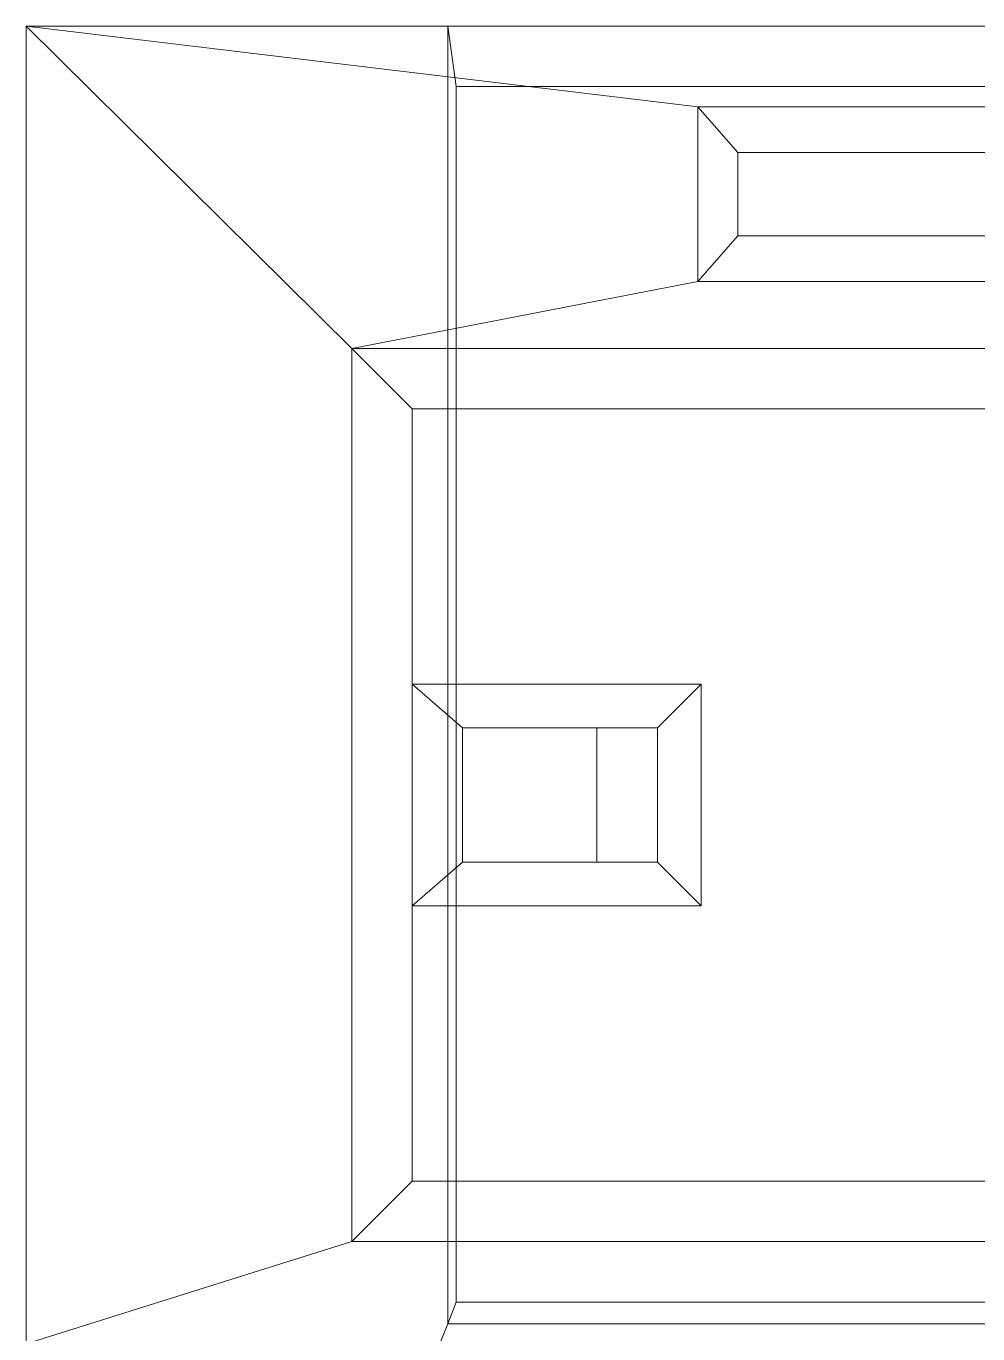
# Model space of a CAD drawing. Header units: millimetres. Extents: x -299 to 299, y -387 to 1.
# Drawn here: x -225 to -83.3, y -194.7 to 0 of the extents above; entities that cross this region are included whole.
import ezdxf

# ---------------------------------------------------------------- set-up
doc = ezdxf.new("R2010")
doc.units = ezdxf.units.MM
doc.layers.add('Q-SPCQ-____-OTLN', color=7, linetype='Continuous', lineweight=9)

# ---------------------------------------------------------------- blocks, each defined once
blk = doc.blocks.new('12533860_D_DAH1650_OBSW - 28H1650B_D_12533860_DAH1650_OBSW-352905-3D View 1')
at = {"layer": 'Q-SPCQ-____-OTLN', "color": 250, "true_color": 0x191919}
mesh = blk.add_polyface(dxfattribs=at)
corners = [(-225, -349, 420), (-225, 0, 420), (-225, 0), (-225, -196.23)]
mesh.append_faces([[corners[k] for k in face] for face in [(1, 2, 3, 0)]], dxfattribs={"color": 250})
mesh = blk.add_polyface(dxfattribs=at)
corners = [(225, 0), (225, -196.23), (-225, -196.23), (-225, 0), (176.5, -48), (-176.5, -48), (-176.5, -181), (176.5, -181), (125, -12), (-125, -12), (-125, -38), (125, -38)]
mesh.append_faces([[corners[k] for k in face] for face in [(8, 0, 4, 11)]], dxfattribs={"vtx0": -1, "vtx1": -1, "vtx2": -1, "color": 250})
mesh.append_faces([[corners[k] for k in face] for face in [(1, 7, 4, 0), (0, 8, 9, 3), (5, 10, 11, 4)]], dxfattribs={"vtx0": -1, "vtx2": -1, "color": 250})
mesh.append_faces([[corners[k] for k in face] for face in [(9, 10, 5, 3)]], dxfattribs={"vtx1": -1, "vtx2": -1, "vtx3": -1, "color": 250})
mesh.append_faces([[corners[k] for k in face] for face in [(6, 7, 1, 2), (5, 6, 2, 3)]], dxfattribs={"vtx1": -1, "vtx3": -1, "color": 250})
mesh = blk.add_polyface(dxfattribs=at)
corners = [(225, 0, 420), (225, 0), (-225, 0), (-225, 0, 420), (-162.22, 0, 420), (-162.22, 0, 382.5), (162.22, 0, 382.5), (162.22, 0, 420)]
mesh.append_faces([[corners[k] for k in face] for face in [(5, 2, 3, 4)]], dxfattribs={"vtx0": -1, "color": 250})
mesh.append_faces([[corners[k] for k in face] for face in [(2, 5, 6)]], dxfattribs={"vtx0": -1, "vtx2": -1, "color": 250})
mesh.append_faces([[corners[k] for k in face] for face in [(6, 0, 1, 2)]], dxfattribs={"vtx0": -1, "vtx3": -1, "color": 250})
mesh.append_faces([[corners[k] for k in face] for face in [(7, 0, 6)]], dxfattribs={"vtx1": -1, "color": 250})
mesh = blk.add_polyface(dxfattribs=at)
corners = [(-162.22, -193.23, 382.5), (162.22, -193.23, 382.5), (162.22, 0, 382.5), (-162.22, 0, 382.5), (-160.96, -9, 382.5), (160.96, -9, 382.5), (160.96, -190.04, 382.5), (-160.96, -190.04, 382.5)]
mesh.append_faces([[corners[k] for k in face] for face in [(0, 7, 4, 3)]], dxfattribs={"vtx0": -1, "vtx2": -1, "color": 250})
mesh.append_faces([[corners[k] for k in face] for face in [(6, 7, 0, 1), (5, 6, 1, 2), (2, 3, 4, 5)]], dxfattribs={"vtx1": -1, "vtx3": -1, "color": 250})
mesh = blk.add_polyface(dxfattribs=at)
corners = [(-162.22, -193.23, 420), (-162.22, -193.23, 382.5), (-162.22, 0, 382.5), (-162.22, 0, 420)]
mesh.append_faces([[corners[k] for k in face] for face in [(3, 0, 1, 2)]], dxfattribs={"color": 250})
mesh = blk.add_polyface(dxfattribs=at)
corners = [(225, -349, 420), (225, 0, 420), (162.22, 0, 420), (162.22, -193.23, 420), (-162.22, -193.23, 420), (-162.22, 0, 420), (-225, 0, 420), (-225, -349, 420)]
mesh.append_faces([[corners[k] for k in face] for face in [(7, 0, 3, 4)]], dxfattribs={"vtx1": -1, "vtx3": -1, "color": 250})
mesh.append_faces([[corners[k] for k in face] for face in [(1, 2, 3, 0)]], dxfattribs={"vtx2": -1, "color": 250})
mesh.append_faces([[corners[k] for k in face] for face in [(4, 5, 6, 7)]], dxfattribs={"vtx3": -1, "color": 250})
mesh = blk.add_polyface(dxfattribs=at)
corners = [(-160.96, -9, 332), (160.96, -9, 332), (160.96, -9, 382.5), (-160.96, -9, 382.5)]
mesh.append_faces([[corners[k] for k in face] for face in [(1, 2, 3, 0)]], dxfattribs={"color": 250})
mesh = blk.add_polyface(dxfattribs=at)
corners = [(-160.96, -190.04, 332), (-160.96, -9, 332), (-160.96, -9, 382.5), (-160.96, -190.04, 382.5)]
mesh.append_faces([[corners[k] for k in face] for face in [(1, 2, 3, 0)]], dxfattribs={"color": 250})
mesh = blk.add_polyface(dxfattribs=at)
corners = [(160.96, -9, 332), (-160.96, -9, 332), (-160.96, -190.04, 332), (160.96, -190.04, 332)]
mesh.append_faces([[corners[k] for k in face] for face in [(0, 1, 2, 3)]], dxfattribs={"color": 250})
mesh = blk.add_polyface(dxfattribs=at)
corners = [(125, -12, 11), (-125, -12, 11), (-125, -12), (125, -12)]
mesh.append_faces([[corners[k] for k in face] for face in [(3, 0, 1, 2)]], dxfattribs={"color": 250})
mesh = blk.add_polyface(dxfattribs=at)
corners = [(125, -12, 11), (125, -38, 11), (-125, -38, 11), (-125, -12, 11)]
mesh.append_faces([[corners[k] for k in face] for face in [(0, 1, 2, 3)]], dxfattribs={"color": 250})
mesh = blk.add_polyface(dxfattribs=at)
corners = [(-125, -12, 11), (-125, -38, 11), (-125, -38), (-125, -12)]
mesh.append_faces([[corners[k] for k in face] for face in [(3, 0, 1, 2)]], dxfattribs={"color": 250})
at = {"layer": 'Q-SPCQ-____-OTLN', "color": 8, "true_color": 0x7c7d7b}
mesh = blk.add_polyface(dxfattribs=at)
corners = [(125, -12), (125, -38), (-125, -38), (-125, -12), (-119, -31.2), (119, -31.2), (119, -18.8), (-119, -18.8)]
mesh.append_faces([[corners[k] for k in face] for face in [(3, 7, 4, 2), (7, 3, 0, 6)]], dxfattribs={"vtx0": -1, "vtx2": -1, "color": 8})
mesh.append_faces([[corners[k] for k in face] for face in [(1, 2, 4, 5), (5, 6, 0, 1)]], dxfattribs={"vtx1": -1, "vtx3": -1, "color": 8})
mesh = blk.add_polyface(dxfattribs=at)
corners = [(125, -12, 11), (-125, -12, 11), (-125, -38, 11), (125, -38, 11), (-119, -31.2, 11), (-119, -18.8, 11), (119, -18.8, 11), (119, -31.2, 11)]
mesh.append_faces([[corners[k] for k in face] for face in [(0, 6, 7, 3), (6, 0, 1, 5)]], dxfattribs={"vtx0": -1, "vtx2": -1, "color": 8})
mesh.append_faces([[corners[k] for k in face] for face in [(2, 3, 7, 4), (4, 5, 1, 2)]], dxfattribs={"vtx1": -1, "vtx3": -1, "color": 8})
mesh = blk.add_polyface(dxfattribs=at)
corners = [(-125, -12, 11), (125, -12, 11), (125, -12), (-125, -12)]
mesh.append_faces([[corners[k] for k in face] for face in [(0, 1, 2, 3)]], dxfattribs={"color": 8})
mesh = blk.add_polyface(dxfattribs=at)
corners = [(-125, -38, 11), (-125, -12, 11), (-125, -12), (-125, -38)]
mesh.append_faces([[corners[k] for k in face] for face in [(0, 1, 2, 3)]], dxfattribs={"color": 8})
mesh = blk.add_polyface(dxfattribs=at)
corners = [(119, -18.8, 11), (-119, -18.8, 11), (-119, -18.8), (119, -18.8)]
mesh.append_faces([[corners[k] for k in face] for face in [(0, 1, 2, 3)]], dxfattribs={"color": 8})
mesh = blk.add_polyface(dxfattribs=at)
corners = [(-119, -18.8, 11), (-119, -31.2, 11), (-119, -31.2), (-119, -18.8)]
mesh.append_faces([[corners[k] for k in face] for face in [(0, 1, 2, 3)]], dxfattribs={"color": 8})
at = {"layer": 'Q-SPCQ-____-OTLN', "color": 254, "true_color": 0xdae3e0, "transparency": 33554471}
mesh = blk.add_polyface(dxfattribs=at)
corners = [(119, -18.8, 11), (-119, -18.8, 11), (-119, -31.2, 11), (119, -31.2, 11)]
mesh.append_faces([[corners[k] for k in face] for face in [(2, 3, 0, 1)]], dxfattribs={"color": 254})
mesh = blk.add_polyface(dxfattribs=at)
corners = [(119, -18.8), (119, -31.2), (-119, -31.2), (-119, -18.8)]
mesh.append_faces([[corners[k] for k in face] for face in [(1, 2, 3, 0)]], dxfattribs={"color": 254})
mesh = blk.add_polyface(dxfattribs=at)
corners = [(-119, -18.8, 11), (119, -18.8, 11), (119, -18.8), (-119, -18.8)]
mesh.append_faces([[corners[k] for k in face] for face in [(0, 1, 2, 3)]], dxfattribs={"color": 254})
mesh = blk.add_polyface(dxfattribs=at)
corners = [(-119, -31.2, 11), (-119, -18.8, 11), (-119, -18.8), (-119, -31.2)]
mesh.append_faces([[corners[k] for k in face] for face in [(0, 1, 2, 3)]], dxfattribs={"color": 254})
at = {"layer": 'Q-SPCQ-____-OTLN', "color": 8, "true_color": 0x7c7d7b}
mesh = blk.add_polyface(dxfattribs=at)
corners = [(-119, -31.2, 11), (119, -31.2, 11), (119, -31.2), (-119, -31.2)]
mesh.append_faces([[corners[k] for k in face] for face in [(0, 1, 2, 3)]], dxfattribs={"color": 8})
at = {"layer": 'Q-SPCQ-____-OTLN', "color": 254, "true_color": 0xdae3e0, "transparency": 33554471}
mesh = blk.add_polyface(dxfattribs=at)
corners = [(119, -31.2, 11), (-119, -31.2, 11), (-119, -31.2), (119, -31.2)]
mesh.append_faces([[corners[k] for k in face] for face in [(0, 1, 2, 3)]], dxfattribs={"color": 254})
at = {"layer": 'Q-SPCQ-____-OTLN', "color": 250, "true_color": 0x191919}
mesh = blk.add_polyface(dxfattribs=at)
corners = [(-125, -38, 11), (125, -38, 11), (125, -38), (-125, -38)]
mesh.append_faces([[corners[k] for k in face] for face in [(3, 0, 1, 2)]], dxfattribs={"color": 250})
at = {"layer": 'Q-SPCQ-____-OTLN', "color": 8, "true_color": 0x7c7d7b}
mesh = blk.add_polyface(dxfattribs=at)
corners = [(125, -38, 11), (-125, -38, 11), (-125, -38), (125, -38)]
mesh.append_faces([[corners[k] for k in face] for face in [(0, 1, 2, 3)]], dxfattribs={"color": 8})
at = {"layer": 'Q-SPCQ-____-OTLN', "color": 250, "true_color": 0x191919}
mesh = blk.add_polyface(dxfattribs=at)
corners = [(176.5, -48, 11), (-176.5, -48, 11), (-176.5, -48), (176.5, -48)]
mesh.append_faces([[corners[k] for k in face] for face in [(0, 1, 2, 3)]], dxfattribs={"color": 250})
mesh = blk.add_polyface(dxfattribs=at)
corners = [(176.5, -48, 11), (176.5, -181, 11), (-176.5, -181, 11), (-176.5, -48, 11)]
mesh.append_faces([[corners[k] for k in face] for face in [(3, 0, 1, 2)]], dxfattribs={"color": 250})
mesh = blk.add_polyface(dxfattribs=at)
corners = [(-176.5, -48, 11), (-176.5, -181, 11), (-176.5, -181), (-176.5, -48)]
mesh.append_faces([[corners[k] for k in face] for face in [(3, 0, 1, 2)]], dxfattribs={"color": 250})
at = {"layer": 'Q-SPCQ-____-OTLN', "color": 8, "true_color": 0x7c7d7b}
mesh = blk.add_polyface(dxfattribs=at)
corners = [(176.5, -48), (176.5, -181), (-176.5, -181), (-176.5, -48), (167.5, -57), (-167.5, -57), (-167.5, -172), (167.5, -172)]
mesh.append_faces([[corners[k] for k in face] for face in [(3, 5, 6, 2), (2, 6, 7, 1)]], dxfattribs={"vtx0": -1, "vtx2": -1, "color": 8})
mesh.append_faces([[corners[k] for k in face] for face in [(4, 5, 3, 0), (7, 4, 0, 1)]], dxfattribs={"vtx1": -1, "vtx3": -1, "color": 8})
mesh = blk.add_polyface(dxfattribs=at)
corners = [(176.5, -48, 11), (-176.5, -48, 11), (-176.5, -181, 11), (176.5, -181, 11), (167.5, -57, 11), (167.5, -172, 11), (-167.5, -172, 11), (-167.5, -57, 11)]
mesh.append_faces([[corners[k] for k in face] for face in [(0, 4, 5, 3), (3, 5, 6, 2)]], dxfattribs={"vtx0": -1, "vtx2": -1, "color": 8})
mesh.append_faces([[corners[k] for k in face] for face in [(7, 4, 0, 1), (6, 7, 1, 2)]], dxfattribs={"vtx1": -1, "vtx3": -1, "color": 8})
mesh = blk.add_polyface(dxfattribs=at)
corners = [(-176.5, -48, 11), (176.5, -48, 11), (176.5, -48), (-176.5, -48)]
mesh.append_faces([[corners[k] for k in face] for face in [(3, 0, 1, 2)]], dxfattribs={"color": 8})
mesh = blk.add_polyface(dxfattribs=at)
corners = [(-176.5, -181, 11), (-176.5, -48, 11), (-176.5, -48), (-176.5, -181)]
mesh.append_faces([[corners[k] for k in face] for face in [(0, 1, 2, 3)]], dxfattribs={"color": 8})
mesh = blk.add_polyface(dxfattribs=at)
corners = [(-167.5, -57, 11), (-167.5, -172, 11), (-167.5, -172), (-167.5, -57)]
mesh.append_faces([[corners[k] for k in face] for face in [(0, 1, 2, 3)]], dxfattribs={"color": 8})
mesh = blk.add_polyface(dxfattribs=at)
corners = [(167.5, -57, 11), (-167.5, -57, 11), (-167.5, -57), (167.5, -57)]
mesh.append_faces([[corners[k] for k in face] for face in [(3, 0, 1, 2)]], dxfattribs={"color": 8})
at = {"layer": 'Q-SPCQ-____-OTLN', "color": 8, "true_color": 0x787878}
mesh = blk.add_polyface(dxfattribs=at)
corners = [(167.5, -57, 11), (-167.5, -57, 11), (-167.5, -172, 11), (167.5, -172, 11)]
mesh.append_faces([[corners[k] for k in face] for face in [(2, 3, 0, 1)]], dxfattribs={"color": 8})
mesh = blk.add_polyface(dxfattribs=at)
corners = [(167.5, -57, 1), (167.5, -172, 1), (-167.5, -172, 1), (-167.5, -57, 1)]
mesh.append_faces([[corners[k] for k in face] for face in [(2, 3, 0, 1)]], dxfattribs={"color": 8})
mesh = blk.add_polyface(dxfattribs=at)
corners = [(-167.5, -57, 11), (167.5, -57, 11), (167.5, -57, 1), (-167.5, -57, 1)]
mesh.append_faces([[corners[k] for k in face] for face in [(0, 1, 2, 3)]], dxfattribs={"color": 8})
mesh = blk.add_polyface(dxfattribs=at)
corners = [(-167.5, -172, 11), (-167.5, -57, 11), (-167.5, -57, 1), (-167.5, -172, 1)]
mesh.append_faces([[corners[k] for k in face] for face in [(0, 1, 2, 3)]], dxfattribs={"color": 8})
mesh = blk.add_polyface(dxfattribs=at)
corners = [(-167.5, -98, 1), (-167.5, -131, 1), (-124.5, -131, 1), (-124.5, -98, 1), (-131, -104.5, 1), (-131, -124.5, 1), (-160, -124.5, 1), (-160, -104.5, 1)]
mesh.append_faces([[corners[k] for k in face] for face in [(3, 4, 5, 2), (6, 1, 2, 5)]], dxfattribs={"vtx0": -1, "vtx2": -1, "color": 8})
mesh.append_faces([[corners[k] for k in face] for face in [(3, 0, 7, 4), (6, 7, 0, 1)]], dxfattribs={"vtx1": -1, "vtx3": -1, "color": 8})
mesh = blk.add_polyface(dxfattribs=at)
corners = [(-167.5, -98), (-124.5, -98), (-124.5, -131), (-167.5, -131), (-131, -104.5), (-160, -104.5), (-160, -124.5), (-131, -124.5)]
mesh.append_faces([[corners[k] for k in face] for face in [(2, 7, 4, 1), (5, 0, 1, 4)]], dxfattribs={"vtx0": -1, "vtx2": -1, "color": 8})
mesh.append_faces([[corners[k] for k in face] for face in [(2, 3, 6, 7), (5, 6, 3, 0)]], dxfattribs={"vtx1": -1, "vtx3": -1, "color": 8})
mesh = blk.add_polyface(dxfattribs=at)
corners = [(-167.5, -131, 1), (-167.5, -98, 1), (-167.5, -98), (-167.5, -131)]
mesh.append_faces([[corners[k] for k in face] for face in [(3, 0, 1, 2)]], dxfattribs={"color": 8})
mesh = blk.add_polyface(dxfattribs=at)
corners = [(-167.5, -98, 1), (-124.5, -98, 1), (-124.5, -98), (-167.5, -98)]
mesh.append_faces([[corners[k] for k in face] for face in [(0, 1, 2, 3)]], dxfattribs={"color": 8})
mesh = blk.add_polyface(dxfattribs=at)
corners = [(-124.5, -98, 1), (-124.5, -131, 1), (-124.5, -131), (-124.5, -98)]
mesh.append_faces([[corners[k] for k in face] for face in [(3, 0, 1, 2)]], dxfattribs={"color": 8})
mesh = blk.add_polyface(dxfattribs=at)
corners = [(-160, -104.5, 1), (-160, -124.5, 1), (-160, -124.5), (-160, -104.5)]
mesh.append_faces([[corners[k] for k in face] for face in [(3, 0, 1, 2)]], dxfattribs={"color": 8})
mesh = blk.add_polyface(dxfattribs=at)
corners = [(-131, -104.5, 1), (-160, -104.5, 1), (-160, -104.5), (-131, -104.5)]
mesh.append_faces([[corners[k] for k in face] for face in [(0, 1, 2, 3)]], dxfattribs={"color": 8})
mesh = blk.add_polyface(dxfattribs=at)
corners = [(-140, -124.5, 1), (-140, -104.5, 1), (-140, -104.5), (-140, -124.5)]
mesh.append_faces([[corners[k] for k in face] for face in [(0, 1, 2, 3)]], dxfattribs={"color": 8})
mesh = blk.add_polyface(dxfattribs=at)
corners = [(-140, -104.5, 1), (-131, -104.5, 1), (-131, -104.5), (-140, -104.5)]
mesh.append_faces([[corners[k] for k in face] for face in [(0, 1, 2, 3)]], dxfattribs={"color": 8})
mesh = blk.add_polyface(dxfattribs=at)
corners = [(-131, -104.5, 1), (-140, -104.5, 1), (-140, -124.5, 1), (-131, -124.5, 1)]
mesh.append_faces([[corners[k] for k in face] for face in [(3, 0, 1, 2)]], dxfattribs={"color": 8})
mesh = blk.add_polyface(dxfattribs=at)
corners = [(-131, -104.5), (-131, -124.5), (-140, -124.5), (-140, -104.5)]
mesh.append_faces([[corners[k] for k in face] for face in [(2, 3, 0, 1)]], dxfattribs={"color": 8})
mesh = blk.add_polyface(dxfattribs=at)
corners = [(-131, -124.5, 1), (-131, -104.5, 1), (-131, -104.5), (-131, -124.5)]
mesh.append_faces([[corners[k] for k in face] for face in [(3, 0, 1, 2)]], dxfattribs={"color": 8})
mesh = blk.add_polyface(dxfattribs=at)
corners = [(-131, -104.5, 1), (-131, -124.5, 1), (-131, -124.5), (-131, -104.5)]
mesh.append_faces([[corners[k] for k in face] for face in [(0, 1, 2, 3)]], dxfattribs={"color": 8})
mesh = blk.add_polyface(dxfattribs=at)
corners = [(-160, -124.5, 1), (-131, -124.5, 1), (-131, -124.5), (-160, -124.5)]
mesh.append_faces([[corners[k] for k in face] for face in [(0, 1, 2, 3)]], dxfattribs={"color": 8})
mesh = blk.add_polyface(dxfattribs=at)
corners = [(-131, -124.5, 1), (-140, -124.5, 1), (-140, -124.5), (-131, -124.5)]
mesh.append_faces([[corners[k] for k in face] for face in [(0, 1, 2, 3)]], dxfattribs={"color": 8})
mesh = blk.add_polyface(dxfattribs=at)
corners = [(-124.5, -131, 1), (-167.5, -131, 1), (-167.5, -131), (-124.5, -131)]
mesh.append_faces([[corners[k] for k in face] for face in [(0, 1, 2, 3)]], dxfattribs={"color": 8})
at = {"layer": 'Q-SPCQ-____-OTLN', "color": 8, "true_color": 0x7c7d7b}
mesh = blk.add_polyface(dxfattribs=at)
corners = [(-167.5, -172, 11), (167.5, -172, 11), (167.5, -172), (-167.5, -172)]
mesh.append_faces([[corners[k] for k in face] for face in [(3, 0, 1, 2)]], dxfattribs={"color": 8})
at = {"layer": 'Q-SPCQ-____-OTLN', "color": 8, "true_color": 0x787878}
mesh = blk.add_polyface(dxfattribs=at)
corners = [(167.5, -172, 11), (-167.5, -172, 11), (-167.5, -172, 1), (167.5, -172, 1)]
mesh.append_faces([[corners[k] for k in face] for face in [(3, 0, 1, 2)]], dxfattribs={"color": 8})
at = {"layer": 'Q-SPCQ-____-OTLN', "color": 250, "true_color": 0x191919}
mesh = blk.add_polyface(dxfattribs=at)
corners = [(-176.5, -181, 11), (176.5, -181, 11), (176.5, -181), (-176.5, -181)]
mesh.append_faces([[corners[k] for k in face] for face in [(0, 1, 2, 3)]], dxfattribs={"color": 250})
at = {"layer": 'Q-SPCQ-____-OTLN', "color": 8, "true_color": 0x7c7d7b}
mesh = blk.add_polyface(dxfattribs=at)
corners = [(176.5, -181, 11), (-176.5, -181, 11), (-176.5, -181), (176.5, -181)]
mesh.append_faces([[corners[k] for k in face] for face in [(3, 0, 1, 2)]], dxfattribs={"color": 8})
at = {"layer": 'Q-SPCQ-____-OTLN', "color": 250, "true_color": 0x191919}
mesh = blk.add_polyface(dxfattribs=at)
corners = [(160.96, -190.04, 332), (-160.96, -190.04, 332), (-160.96, -190.04, 382.5), (160.96, -190.04, 382.5)]
mesh.append_faces([[corners[k] for k in face] for face in [(1, 2, 3, 0)]], dxfattribs={"color": 250})
mesh = blk.add_polyface(dxfattribs=at)
corners = [(162.22, -193.23, 420), (162.22, -193.23, 382.5), (-162.22, -193.23, 382.5), (-162.22, -193.23, 420)]
mesh.append_faces([[corners[k] for k in face] for face in [(2, 3, 0, 1)]], dxfattribs={"color": 250})

msp = doc.modelspace()

# ---------------------------------------------------------------- block references
at = {"layer": 'Q-SPCQ-____-OTLN', "color": 1, "true_color": 0xff0000}
msp.add_blockref('12533860_D_DAH1650_OBSW - 28H1650B_D_12533860_DAH1650_OBSW-352905-3D View 1', (0, 0), dxfattribs=at)

doc.saveas('drawing.dxf')
